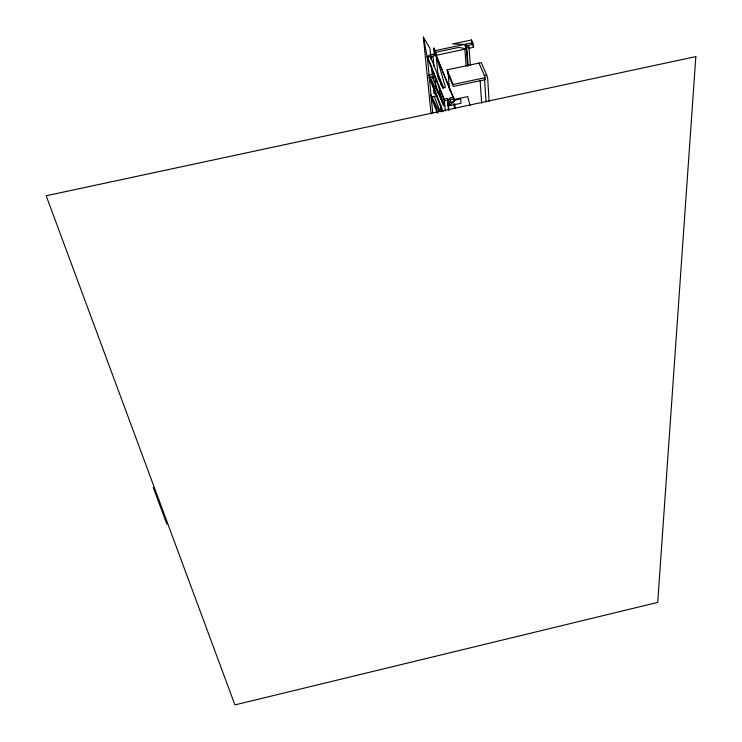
<?xml version="1.0" encoding="UTF-8"?>
<svg xmlns="http://www.w3.org/2000/svg" width="742" height="742" viewBox="0 0 742 742"><rect width="100%" height="100%" fill="white"/><g stroke="black" fill="none" stroke-linecap="round" stroke-linejoin="round"><path stroke-width="1.11" d="M444.43 105.707L428.978 75.165L434.497 73.996M484.322 75.424L486.641 74.933L487.679 78.337L489.099 101.292M435.684 93.028L434.005 93.381L433.356 86.61M436.806 95.857L431.148 97.063L437.251 112.942M432.716 112.96L427.271 56.151L444.235 99.178L447.528 98.473L447.853 100.151M435.341 54.76L435.025 51.3L436.129 55.372L454.373 99.447L467.71 96.59L470.085 105.512M448.752 109.723L448.094 102.841L453.844 101.608L453.473 97.202L449.578 98.037L450.394 99.604M468.406 45.41L468.619 48.36L473.619 47.303L473.415 44.353L471.504 39.975L452.629 43.954L464.529 44.446L466.403 48.824L427.207 57.255L423.376 37.1L429.896 48.258L431.185 59.731M473.619 47.303L471.717 42.925L434.237 50.836L433.959 47.896L434.33 54.862M435.73 52.302L436.008 55.251L434.237 50.836L434.645 49.584L435.73 52.302L458.918 47.414L466.403 48.824M467.414 45.614L473.415 44.353M466.189 45.874L466.737 47.173L468.963 46.7L470.298 65.175M430.527 57.431L433.087 56.893L434.014 66.622M486.01 101.904L484.452 77.4L485.407 79.617L453.279 86.462L447.343 71.798L447.166 69.831L481.28 62.597L486.641 74.933M447.343 71.798L447.973 71.668L449.587 90.348M442.492 111.56L429.201 77.409L434.933 76.194M429.201 77.409L432.475 77.576M439.032 111.217L430.926 94.874L437.873 112.905M478.98 63.089L485.287 77.641L453.112 84.495L447.166 69.831M443.725 88.205L437.808 73.3L441.305 85.376M449.643 103.11L447.704 98.436L448.771 110.512M440.127 80.869L438.012 75.536L439.598 81.036M440.971 82.993L443.085 88.317M448.094 102.841L449.253 105.791L461.023 103.268L460.671 98.862L455.616 99.938L449.253 105.791L448.372 100.124M430.443 56.568L442.677 87.732L445.423 87.148L436.129 55.372L433.662 54.157L429.368 55.066L427.207 57.255L444.393 100.884L453.622 98.918L436.129 55.372L438.318 78.819M444.671 105.828L439.644 93.019L442.798 104.028M439.032 86.462L439.848 95.208L442.362 101.617M428.978 75.165L443.113 111.439M440.405 107.942L441.295 111.949M432.4 76.732L443.679 105.828M434.302 96.395L440.099 111.513M153.279 487.577L166.857 524.121M439.848 95.208L441.11 99.614M432.206 68.904L433.486 80.377M434.636 90.7L435.025 94.151M423.376 37.1L431.056 113.851M431.362 66.075L432.178 74.488M435.007 77.038L436.083 88.326M440.804 105.438L441.332 111.114M444.235 99.178L445.311 111.022M447.621 100.198L448.52 110.335M450.385 99.502L450.682 102.934M454.373 99.447L454.558 101.645M454.744 103.852L455.134 108.443M454.03 103.806L454.429 108.499M466.05 44.019L467.683 66.149M464.872 48.991L466.143 66.047M466.737 47.173L468.1 65.648M471.504 39.975L471.717 42.925M480.13 80.34L481.66 103.296M695.829 56.605L657.718 602.402L234.917 704.9L46.171 195.767L695.829 56.605"/></g></svg>
